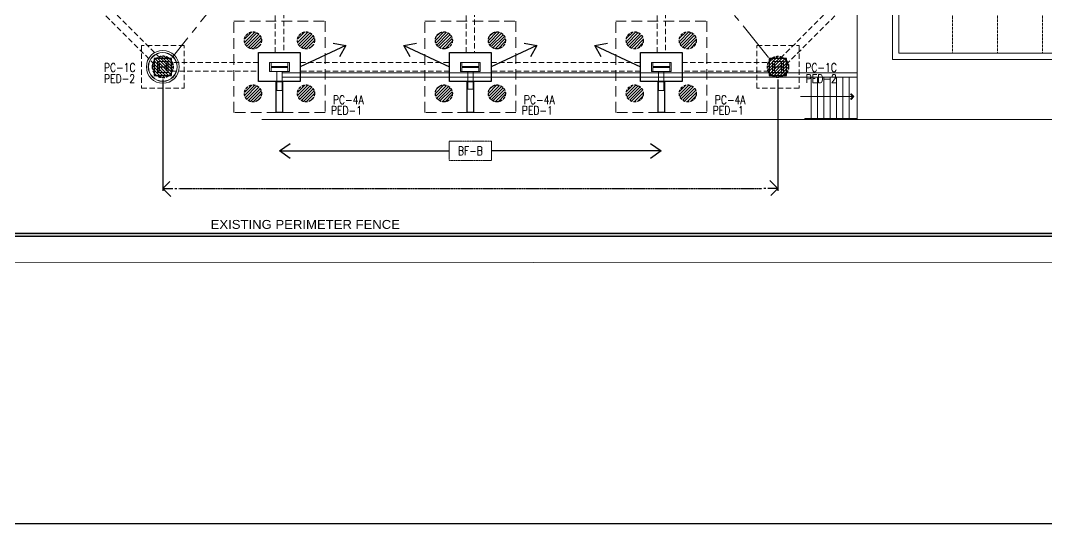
# Model space of a CAD drawing. Header units: millimetres. Extents: x 306431 to 569278, y -16030 to 119854.
# Drawn here: x 337182 to 385550, y -16030 to 7660 of the extents above; entities that cross this region are included whole.
import ezdxf

# ---------------------------------------------------------------- set-up
doc = ezdxf.new("R2010")
doc.units = ezdxf.units.MM
doc.header["$MEASUREMENT"] = 0
for name, pattern in [('CENTER2', [28.575, 19.05, -3.175, 3.175, -3.175]), ('DASHED2', [0.375, 0.25, -0.125]), ('HIDDEN', [0.375, 0.25, -0.125]), ('PHANTOM2', [1.25, 0.625, -0.125, 0.125, -0.125, 0.125, -0.125])]:
    doc.linetypes.add(name, pattern=pattern)
doc.layers.get('0').update_dxf_attribs({"lineweight": 9})
for name, color, linetype, lineweight in [('A_ARCHITECTURAL BACKGROUND', 251, 'Continuous', 5), ('BASE PLATE', 5, 'Continuous', 18), ('COLUMN', 7, 'Continuous', 13), ('FTB', 4, 'HIDDEN', 30), ('GIRDER BEAM', 2, 'HIDDEN', 15), ('GIRDER GIRT', 4, 'HIDDEN', 18), ('HATCH', 8, 'Continuous', 5), ('OUTLINE', 252, 'CENTER2', 9), ('PEDESTAL CONCRETE', 20, 'Continuous', 25), ('S-Anno-Symb', 143, 'PHANTOM2', 15), ('S-BRACE', 2, 'Continuous', 15), ('S_foundation', 4, 'HIDDEN', 20), ('TEXT_GB', 2, 'Continuous', 30)]:
    doc.layers.add(name, color=color, linetype=linetype, lineweight=lineweight)
doc.layers.add('GUIDE', color=191, linetype='Continuous', plot=False)
doc.styles.add('1', font='simplex.shx', dxfattribs={"width": 0.85, "height": 300})
doc.styles.add('ARIALNW', font='ARIALN.TTF')
doc.styles.add('MMTX$0$ESMX$0$X-OPTA1D', font='x-opta1d')
doc.styles.add('SIMPLEX', font='SIMPLEX.shx', dxfattribs={"width": 0.75, "height": 400})
doc.dimstyles.new('DIM 200', dxfattribs={"dimtxt": 0.36, "dimasz": 0.2, "dimexe": 0.1, "dimexo": 0, "dimgap": 0.08, "dimtad": 1, "dimlfac": 2, "dimrnd": 0.005, "dimzin": 1, "dimdsep": 46, "dimtxsty": 'ARIALNW', "dimcen": 0.09, "dimclrd": 6, "dimclre": 6, "dimclrt": 13, "dimadec": 0, "dimazin": 0, "dimtfac": 1, "dimtofl": 0, "dimtmove": 2, "dimatfit": 3, "dimfxl": 1, "dimtolj": 1, "dimtzin": 0, "dimarcsym": 0})
doc.dimstyles.new('DIM_100', dxfattribs={"dimtxt": 400, "dimasz": 2, "dimexe": 100, "dimexo": 250, "dimgap": 250, "dimtad": 1, "dimdec": 0, "dimrnd": 1, "dimzin": 1, "dimdsep": 46, "dimtxsty": '1', "dimblk1": 'ESCADIM_ARW', "dimblk2": 'ESCADIM_ARW', "dimsah": 1, "dimcen": 50, "dimclrd": 256, "dimclre": 256, "dimclrt": 52, "dimazin": 0, "dimtfac": 1, "dimtdec": 0, "dimtofl": 0, "dimtmove": 0, "dimatfit": 3, "dimldrblk": 'ESCADIM_ARW', "dimfxl": 1, "dimtolj": 1, "dimtzin": 0, "dimarcsym": 0})

# ---------------------------------------------------------------- blocks, each defined once
blk = doc.blocks.new('G_GIRT')
at = {"layer": 'GIRDER GIRT', "linetype": 'HIDDEN', "ltscale": 1000, "elevation": 0}
for points in [[(25800, 15487), (26200, 15487), (26200, 8675), (25800, 8675)], [(16800, 15415), (17200, 15415), (17200, 8675), (16800, 8675)], [(34800, 15415), (35200, 15415), (35200, 8675), (34800, 8675)], [(8305, 11479), (8305, 11195), (8023, 11195), (11092, 8132), (11092, 8404), (11386, 8404)], [(43695, 11479), (43695, 11195), (43977, 11195), (40908, 8132), (40908, 8404), (40614, 8404)], [(11907, 7800), (16018, 7800), (16018, 8200), (11907, 8200)], [(17984, 8200), (25018, 8200), (25018, 7800), (17984, 7800)], [(26983, 8200), (34019, 8200), (34019, 7800), (26983, 7800)]]:
    blk.add_lwpolyline(points, close=True, dxfattribs=at)
at = {"layer": 'GIRDER GIRT', "linetype": 'HIDDEN', "ltscale": 1000}
blk.add_lwpolyline([(35985, 8200), (40093, 8200), (40093, 7800), (35985, 7800)], close=True, dxfattribs=at)
blk = doc.blocks.new('GF_PLAN NEW')
at = {"layer": 'A_ARCHITECTURAL BACKGROUND', "lineweight": -3, "ltscale": 0.05}
blk.add_hatch(color=256, dxfattribs=at).paths.add_polyline_path([(116483, 0), (3942, 0), (3942, 150), (116483, 150)])
at = {"layer": 'A_ARCHITECTURAL BACKGROUND', "linetype": 'DASHED2', "ltscale": 1.4}
for p, q in [((48731, 33627, 0), (48731, 8627, 0)), ((50854, 33607, 0), (50854, 8607, 0)), ((52977, 33607, 0), (52977, 8607, 0))]:
    blk.add_line(p, q, dxfattribs=at)
at = {"layer": 'A_ARCHITECTURAL BACKGROUND', "ltscale": 10}
for p, q in [((44230, 7701, 0), (17126, 7701, 0)), ((44230, 7501, 0), (17126, 7501, 0)), ((42061, 7501, 0), (42061, 5500, 0)), ((42361, 7501, 0), (42361, 5500, 0)), ((42661, 7501, 0), (42661, 5500, 0)), ((42961, 7501, 0), (42961, 5500, 0)), ((43261, 7501, 0), (43261, 5500, 0)), ((43561, 7501, 0), (43561, 5500, 0)), ((43861, 7501, 0), (43861, 5500, 0)), ((61999, 5500, 0), (16176, 5500, 0))]:
    blk.add_line(p, q, dxfattribs=at)
at = {"layer": 'A_ARCHITECTURAL BACKGROUND', "linetype": 'ByBlock', "ltscale": 0.5}
blk.add_line((41564, 6582, 0), (44027, 6582, 0), dxfattribs=at)
at = {"layer": 'A_ARCHITECTURAL BACKGROUND', "ltscale": 0.5}
for p, q in [((44230, 5550, 0), (41784, 5550, 0)), ((44230, 5525, 0), (41784, 5525, 0)), ((44230, 5500, 0), (41784, 5500, 0)), ((122806, -1181, 0), (3746, -1242, 0))]:
    blk.add_line(p, q, dxfattribs=at)
at = {"layer": 'A_ARCHITECTURAL BACKGROUND', "ltscale": 10, "elevation": 0}
blk.add_lwpolyline([(61999, 31502), (61999, 5500), (44230, 5500), (44230, 37327), (51417, 37325), (51416, 39986)], dxfattribs=at)
at = {"layer": 'A_ARCHITECTURAL BACKGROUND', "ltscale": 0.5, "elevation": 0}
blk.add_lwpolyline([(45895, 8327), (45895, 33927), (60220, 33927), (60220, 8327)], close=True, dxfattribs=at)
blk.add_lwpolyline([(50059, 33627), (59920, 33627), (59920, 8627), (46195, 8627), (46195, 33627), (49984, 33627)], dxfattribs=at)
at = {"layer": 'A_ARCHITECTURAL BACKGROUND', "elevation": 0}
for points in [[(25876, 7742), (25876, 6942), (26127, 6942), (26127, 7742)], [(16875, 7738), (16875, 6878), (17126, 6878), (17126, 7738)], [(34878, 7738), (34878, 6878), (35129, 6878), (35129, 7738)]]:
    blk.add_lwpolyline(points, dxfattribs=at)
at = {"layer": 'A_ARCHITECTURAL BACKGROUND', "linetype": 'ByBlock', "ltscale": 0.5, "elevation": 0}
for points in [[(44076, 6582), (43958, 6718), (43925, 6693), (44027, 6582)], [(44076, 6582), (43958, 6446), (43925, 6470), (44027, 6582)]]:
    blk.add_lwpolyline(points, dxfattribs=at)
at = {"layer": 'A_ARCHITECTURAL BACKGROUND', "lineweight": -3, "ltscale": 0.05, "elevation": 0}
blk.add_lwpolyline([(116483, 0), (3942, 0), (3942, 150), (116483, 150)], close=True, dxfattribs=at)
at = {"layer": 'A_ARCHITECTURAL BACKGROUND', "linetype": 'PHANTOM2', "ltscale": 4, "elevation": 0}
blk.add_lwpolyline([(3942, 0), (124705, 0)], dxfattribs=at)
blk.add_lwpolyline([(3942, 0), (124705, 0)], dxfattribs=at)
at = {"layer": 'A_ARCHITECTURAL BACKGROUND', "ltscale": 10}
for radius in [773, 683, 673]:
    blk.add_circle((11500, 7984, 0), radius, dxfattribs=at)
at = {"layer": 'A_ARCHITECTURAL BACKGROUND', "ltscale": 0.5}
for centre, radius, start, end in [((11922, 7587, 0), 200, 278.6653, 353.6685), ((41782, 5538, 0), 12.8, 78.3097, 281.6903)]:
    blk.add_arc(centre, radius, start, end, dxfattribs=at)
at = {"layer": 'A_ARCHITECTURAL BACKGROUND', "style": 'MMTX$0$ESMX$0$X-OPTA1D', "width": 1.1}
blk.add_text('EXISTING PERIMETER FENCE', height=420.03, dxfattribs=at).set_placement((13756, 354, 0))
blk = doc.blocks.new('GF COLUMN')
at = {"layer": 'COLUMN', "ltscale": 0.05, "elevation": 0}
for points in [[(11315, 7996), (11315, 8182), (11339, 8182), (11339, 8020, 0.414214), (11356, 8003), (11642, 8003, 0.414214), (11659, 8020), (11659, 8182), (11683, 8182), (11683, 7809), (11659, 7809), (11659, 7971, 0.414214), (11642, 7988), (11356, 7988, 0.414214), (11339, 7971), (11339, 7809), (11315, 7809), (11315, 7996)], [(40315, 7996), (40315, 8182), (40339, 8182), (40339, 8020, 0.414214), (40356, 8003), (40642, 8003, 0.414214), (40659, 8020), (40659, 8182), (40683, 8182), (40683, 7809), (40659, 7809), (40659, 7971, 0.414214), (40642, 7988), (40356, 7988, 0.414214), (40339, 7971), (40339, 7809), (40315, 7809), (40315, 7996)]]:
    blk.add_lwpolyline(points, format="xyb", dxfattribs=at)
at = {"layer": 'COLUMN', "ltscale": 0.05}
for points in [[(16532, 7996), (16532, 8205), (16601, 8205), (16601, 8035, 0.414214), (16621, 8015), (17378, 8015, 0.414214), (17398, 8035), (17398, 8205), (17467, 8205), (17467, 7787), (17398, 7787), (17398, 7956, 0.414214), (17378, 7976), (16621, 7976, 0.414214), (16601, 7956), (16601, 7787), (16532, 7787), (16532, 7996)], [(25532, 7996), (25532, 8205), (25601, 8205), (25601, 8035, 0.414214), (25621, 8015), (26378, 8015, 0.414214), (26398, 8035), (26398, 8205), (26467, 8205), (26467, 7787), (26398, 7787), (26398, 7956, 0.414214), (26378, 7976), (25621, 7976, 0.414214), (25601, 7956), (25601, 7787), (25532, 7787), (25532, 7996)], [(34532, 7996), (34532, 8205), (34601, 8205), (34601, 8035, 0.414214), (34621, 8015), (35378, 8015, 0.414214), (35398, 8035), (35398, 8205), (35467, 8205), (35467, 7787), (35398, 7787), (35398, 7956, 0.414214), (35378, 7976), (34621, 7976, 0.414214), (34601, 7956), (34601, 7787), (34532, 7787), (34532, 7996)]]:
    blk.add_lwpolyline(points, format="xyb", dxfattribs=at)
blk = doc.blocks.new('_Open90')
at = {"color": 0, "linetype": 'ByBlock', "lineweight": -2}
for p, q in [((0, 0), (-1, 0)), ((-0.5, 0.5), (0, 0)), ((0, 0), (-0.5, -0.5))]:
    blk.add_line(p, q, dxfattribs=at)
blk = doc.blocks.new('*D18')
at = {"layer": 'Defpoints', "color": 0, "ltscale": 0.05, "transparency": 16777216}
for p in [(343888, 5140, 0), (372888, 5140, 0), (372888, -254)]:
    blk.add_point(p, dxfattribs=at)
at = {"layer": 'S-Anno-Symb', "lineweight": -2, "ltscale": 0.05, "transparency": 16777216}
for p, q in [((343888, 4890), (343888, -354)), ((372888, 4890), (372888, -354)), ((344638, -254), (372138, -254))]:
    blk.add_line(p, q, dxfattribs=at)
at = {"layer": 'S-Anno-Symb', "lineweight": -2, "ltscale": 0.05, "transparency": 16777216, "xscale": 750, "yscale": 750, "zscale": 750, "rotation": 180}
blk.add_blockref('_Open90', (343888, -254), dxfattribs=at)
at = {"layer": 'S-Anno-Symb', "lineweight": -2, "ltscale": 0.05, "transparency": 16777216, "xscale": 750, "yscale": 750, "zscale": 750}
blk.add_blockref('_Open90', (372888, -254), dxfattribs=at)
blk = doc.blocks.new('ESCADIM_ARW')
at = {"color": 7}
blk.add_line((-150, 0), (150, 0), dxfattribs=at)
blk.add_circle((0, 0), 75, dxfattribs=at)
blk = doc.blocks.new('PC-1 1000M x35')
at = {"layer": 'GIRDER BEAM', "ltscale": 0.05}
h = blk.add_hatch(dxfattribs=at)
h.set_pattern_fill('ANSI31', color=252, scale=800)
h.set_pattern_definition([(45, (-340389.34, -8976.85), (-70.710678, 70.710678), [])])
edge = h.paths.add_edge_path()
edge.add_arc((0, 0), 500, 0, 360)
at = {"layer": 'FTB', "ltscale": 500}
blk.add_circle((0, 0), 500, dxfattribs=at)
at = {"layer": 'S_foundation', "ltscale": 1000}
blk.add_lwpolyline([(-1000, 1000), (1000, 1000), (1000, -1000), (-1000, -1000)], close=True, dxfattribs=at)
blk = doc.blocks.new('PC-4 - 1M x 45')
at = {"layer": 'HATCH', "ltscale": 0.05}
h = blk.add_hatch(dxfattribs=at)
h.set_pattern_fill('ANSI31', color=256, scale=800, style=0)
edge = h.paths.add_edge_path()
edge.add_arc((-1250, 1250), 400, 0, 360)
h = blk.add_hatch(dxfattribs=at)
h.set_pattern_fill('ANSI31', color=256, scale=800, style=0)
h.set_pattern_definition([(45, (2500, 0), (-70.7107, 70.7107), [])])
edge = h.paths.add_edge_path()
edge.add_arc((1250, 1250), 400, 0, 360)
h = blk.add_hatch(dxfattribs=at)
h.set_pattern_fill('ANSI31', color=256, scale=800, style=0)
h.set_pattern_definition([(45, (0, -2500), (-70.7107, 70.7107), [])])
edge = h.paths.add_edge_path()
edge.add_arc((-1250, -1250), 400, 0, 360)
h = blk.add_hatch(dxfattribs=at)
h.set_pattern_fill('ANSI31', color=256, scale=800, style=0)
h.set_pattern_definition([(45, (2500, -2500), (-70.7107, 70.7107), [])])
edge = h.paths.add_edge_path()
edge.add_arc((1250, -1250), 400, 0, 360)
at = {"layer": 'FTB', "ltscale": 500}
for centre in [(-1250, 1250, 0), (1250, 1250, 0), (-1250, -1250, 0), (1250, -1250, 0)]:
    blk.add_circle(centre, 400, dxfattribs=at)
at = {"layer": 'GUIDE'}
blk.add_point((0, 0), dxfattribs=at)
at = {"layer": 'S_foundation', "ltscale": 2000, "elevation": 0}
blk.add_lwpolyline([(-2150, 2150), (2150, 2150), (2150, -2150), (-2150, -2150)], close=True, dxfattribs=at)

msp = doc.modelspace()

# ---------------------------------------------------------------- linework, layer by layer
at = {"layer": 'BASE PLATE', "ltscale": 0.05, "elevation": 0}
for points in [[(343633.7, 5217.2), (344143.7, 5217.2), (344143.7, 5727.2), (343633.7, 5727.2)], [(348921.9, 5263.2), (349857, 5263.2), (349857, 5681.2), (348921.9, 5681.2)], [(357922.6, 5263.2), (358857.7, 5263.2), (358857.7, 5681.2), (357922.6, 5681.2)], [(366923.3, 5263.2), (367858.4, 5263.2), (367858.4, 5681.2), (366923.3, 5681.2)], [(372634, 5217.2), (373144, 5217.2), (373144, 5727.2), (372634, 5727.2)]]:
    msp.add_lwpolyline(points, close=True, dxfattribs=at)
at = {"layer": 'Defpoints', "ltscale": 0.05, "elevation": 0}
msp.add_lwpolyline([(306430.8, -16030), (501238.3, -16030), (501238.3, 119854.2), (306430.8, 119854.2)], close=True, dxfattribs=at)
at = {"layer": 'GIRDER BEAM', "ltscale": 0.05, "elevation": 0}
msp.add_lwpolyline([(359388.7, 1971.8), (359388.7, 1071.8), (357388.7, 1071.8), (357388.7, 1971.8)], close=True, dxfattribs=at)
at = {"layer": 'OUTLINE', "ltscale": 100}
for p, q in [((372439, 5926, 0), (340928.2, 45107, 0)), ((375405.7, 44797.5, 0), (344338.4, 5926, 0))]:
    msp.add_line(p, q, dxfattribs=at)
at = {"layer": 'PEDESTAL CONCRETE', "ltscale": 0.05, "elevation": 0}
for points in [[(343481.2, 5064.7), (344296.2, 5064.7), (344296.2, 5879.7), (343481.2, 5879.7)], [(348406.4, 6150.7), (350372.4, 6150.7), (350372.4, 4793.8), (348406.4, 4793.8)], [(357407.1, 6150.7), (359373.2, 6150.7), (359373.2, 4793.8), (357407.1, 4793.8)], [(366407.8, 6150.7), (368373.9, 6150.7), (368373.9, 4793.8), (366407.8, 4793.8)], [(372481.5, 5064.7), (373296.5, 5064.7), (373296.5, 5879.7), (372481.5, 5879.7)], [(349237.3, 4793.8), (349539.4, 4793.8), (349539.4, 3322.9), (349237.3, 3322.9)], [(358237.2, 4793.8), (358539.4, 4793.8), (358539.4, 3322), (358237.2, 3322)], [(367237.2, 4793.8), (367539.4, 4793.8), (367539.4, 3321.2), (367237.2, 3321.2)]]:
    msp.add_lwpolyline(points, close=True, dxfattribs=at)

# ---------------------------------------------------------------- block references
at = {"color": 252, "xscale": 1.00007848107299, "yscale": 1.000078491987783, "zscale": 1.00007849178404}
msp.add_blockref('GF COLUMN', (332388.7, -2524, 0), dxfattribs=at)
at = {"layer": 'A_ARCHITECTURAL BACKGROUND'}
msp.add_blockref('GF_PLAN NEW', (332388.1, -2507.2, 0), dxfattribs=at)
at = {"layer": 'GIRDER BEAM'}
for name, p in [('PC-4 - 1M x 45', (349390, 5476.6, 0)), ('PC-4 - 1M x 45', (358390, 5476.6, 0)), ('PC-4 - 1M x 45', (367390, 5476.6, 0)), ('PC-1 1000M x35', (372891.5, 5476.6, 0))]:
    msp.add_blockref(name, p, dxfattribs=at)
at = {"layer": 'GIRDER BEAM', "xscale": -1}
msp.add_blockref('PC-1 1000M x35', (343889.3, 5476.6, 0), dxfattribs=at)
at = {"layer": 'GIRDER GIRT'}
msp.add_blockref('G_GIRT', (332388.7, -2524, 0), dxfattribs=at)

# ---------------------------------------------------------------- texts
at = {"layer": 'TEXT_GB', "char_height": 400, "attachment_point": 5, "style": 'SIMPLEX'}
for s, insert in [('\\A1;{\\W0.8;PC-1C}', (341858.8, 5445.6, 0)), ('\\A1;{\\W0.8;PC-1C}', (374922, 5445.6, 0)), ('\\A1;{\\W0.8;PED-2}', (341850.4, 4920.7, 0)), ('\\A1;{\\W0.8;PED-2}', (374930.3, 4920.7, 0)), ('\\A1;{\\W0.8;PC-4A}', (352636.5, 3927.7, 0)), ('\\A1;{\\W0.8;PC-4A}', (361636.5, 3927.7, 0)), ('\\A1;{\\W0.8;PC-4A}', (370636.5, 3927.7, 0)), ('\\A1;{\\W0.8;PED-1}', (352545.1, 3426.6, 0)), ('\\A1;{\\W0.8;PED-1}', (361545.1, 3426.6, 0)), ('\\A1;{\\W0.8;PED-1}', (370545.1, 3426.6, 0)), ('\\A1;{\\W0.8;BF-B}', (358388.7, 1521.8, 0))]:
    msp.add_mtext(s, dxfattribs=dict(at, insert=insert))

# ---------------------------------------------------------------- dimensions: what is measured, and where the dimension line sits
at = {"layer": 'S-Anno-Symb', "ltscale": 0.05}
dim = msp.add_linear_dim(base=(372888.3, -253.8), p1=(343888.4, 5139.8, 0), p2=(372888.3, 5139.8, 0), text=' ', dimstyle='DIM_100', override={"dimasz": 750, "dimblk1": 'Open90', "dimblk2": 'Open90', "dimfxl": 125}, dxfattribs=at)
dim.commit()
dim.dimension.update_dxf_attribs({"geometry": '*D18', "text_midpoint": (358388.4, -253.8)})

# ---------------------------------------------------------------- leaders
at = {"layer": 'S-BRACE', "ltscale": 0.5}
for points in [[(352522.9, 6478.3, 0), (350371.7, 5476.2, 0)], [(355254.5, 6478.3, 0), (357405.7, 5476.2, 0)], [(361522.9, 6478.1, 0), (359371.7, 5476, 0)], [(364254.5, 6478.1, 0), (366405.7, 5476, 0)], [(349388.7, 1521.8, 0), (357388.7, 1521.8, 0)], [(367388.7, 1521.8, 0), (359388.7, 1521.8, 0)]]:
    msp.add_leader(points, dimstyle='DIM 200', override={"dimasz": 500, "dimtad": 0, "dimclrd": 2, "dimldrblk": 'Open90', "dimfxl": 0.18}, dxfattribs=at)

doc.saveas('drawing.dxf')
